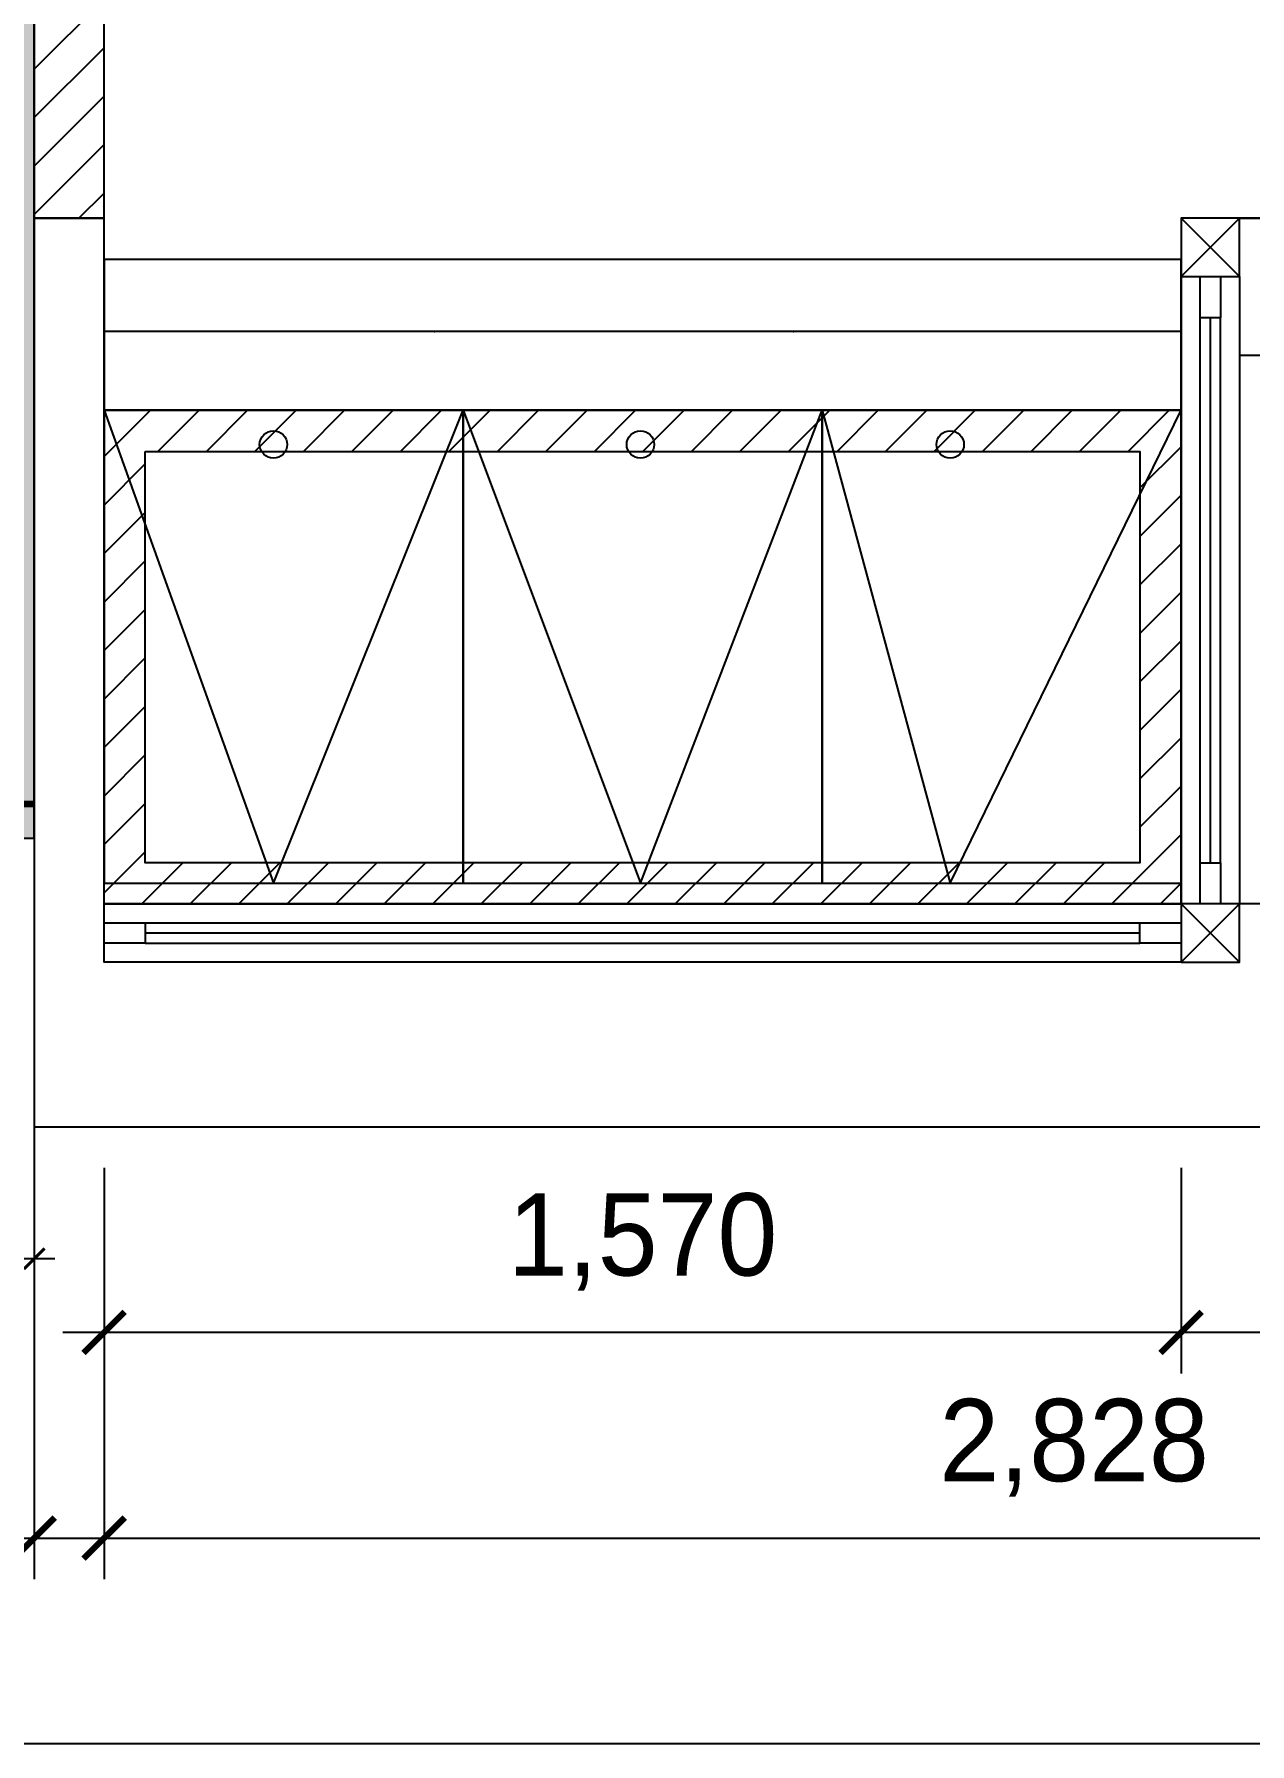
# Model space of a CAD drawing. Header units: inches. Extents: x 3778 to 56227, y -16914 to 35091.
# Drawn here: x 37166 to 38938, y -14964 to -12470 of the extents above; entities that cross this region are included whole.
import ezdxf
from ezdxf.enums import TextEntityAlignment as Align

# ---------------------------------------------------------------- set-up
doc = ezdxf.new("R2010")
doc.units = ezdxf.units.IN
doc.header["$LTSCALE"] = 100
doc.header["$MEASUREMENT"] = 0
doc.header["$PDSIZE"] = 700.071425
doc.linetypes.add('HID', pattern=[2.5, 1.5, -1])
for name, color, linetype in [('03-WAL NEW', 3, 'Continuous'), ('06-FUR', 6, 'Continuous'), ('06-LIGHT', 4, 'Continuous'), ('07-DIM WAL', 5, 'Continuous'), ('2-con', 2, 'Continuous'), ('3.기호.계단선', 30, 'Continuous'), ('F-SYM', 7, 'Continuous'), ('FORM(YOURNAME)-11', 1, 'Continuous'), ('HAT', 8, 'Continuous'), ('도면층4', 4, 'Continuous'), ('도면층5', 5, 'Continuous')]:
    doc.layers.add(name, color=color, linetype=linetype)
doc.styles.add('HY 울릉도 L', font='')
doc.styles.add('YOURNAME', font='HY울릉도M.TTF')
doc.styles.get('HY 울릉도 L').set_extended_font_data('HY울릉도L')
doc.dimstyles.new('30', dxfattribs={"dimscale": 30, "dimtxt": 2, "dimasz": 1, "dimexe": 1, "dimexo": 1, "dimgap": 1, "dimtad": 1, "dimdec": 0, "dimrnd": 0.05, "dimdsep": 46, "dimlunit": 6, "dimtxsty": 'HY 울릉도 L', "dimblk": 'ARCHTICK', "dimcen": 2.5, "dimdle": 1, "dimclrd": 133, "dimclre": 133, "dimclrt": 30, "dimadec": 0, "dimazin": 0, "dimtfac": 1, "dimtdec": 0, "dimtix": 1, "dimtmove": 2, "dimatfit": 3, "dimldrblk": 'ARCHTICK', "dimfxl": 0, "dimlwd": -1, "dimlwe": -1, "dimarcsym": 0})
doc.dimstyles.new('60', dxfattribs={"dimscale": 60, "dimtxt": 2, "dimasz": 1, "dimexe": 1, "dimexo": 1, "dimgap": 1, "dimtad": 1, "dimdec": 0, "dimrnd": 0.05, "dimdsep": 46, "dimlunit": 6, "dimtxsty": 'HY 울릉도 L', "dimblk": 'ARCHTICK', "dimcen": 2.5, "dimdle": 1, "dimclrd": 133, "dimclre": 133, "dimclrt": 30, "dimadec": 0, "dimazin": 0, "dimtfac": 1, "dimtdec": 0, "dimtix": 1, "dimtmove": 2, "dimatfit": 3, "dimldrblk": 'ARCHTICK', "dimfxl": 0, "dimlwd": -1, "dimlwe": -1, "dimarcsym": 0})

# ---------------------------------------------------------------- blocks, each defined once
blk = doc.blocks.new('FORM-PLAN')
at = {"layer": 'Defpoints', "color": 158}
blk.add_lwpolyline([(-69444.2, 53115.2), (-64.2, 53115.2), (-64.2, 1215.2), (-69444.2, 1215.2)], close=True, dxfattribs=at)
at = {"layer": 'FORM(YOURNAME)-11', "color": 3, "style": 'YOURNAME'}
for tag, height, p in [('1', 450.5, (9905.3, 18187.7)), ('2', 450.5, (9905.3, 17544.1)), ('3', 450.5, (9905.3, 16257)), ('4', 450.5, (9905.3, 14326.3)), ('5', 514.9, (9905.3, 12009.4)), ('6', 514.9, (9905.3, 9756.9)), ('7', 514.9, (9905.3, 7504.4)), ('8', 514.9, (9905.3, 5251.9)), ('9', 514.9, (9905.3, 2999.4)), ('10', 514.9, (5655, 811.3)), ('11', 514.9, (9905.3, 746.9)), ('12', 514.9, (5655, -1441.2)), ('13', 514.9, (9905.3, -1441.2))]:
    blk.add_attdef(tag, text='', height=height, dxfattribs=at).set_placement(p, align=Align.MIDDLE_RIGHT)
blk = doc.blocks.new('*U631')
at = {"layer": 'F-SYM', "xscale": 0.3, "yscale": 0.3, "zscale": 0.3}
blk.add_blockref('FORM-PLAN', (52159.8, -15328.5), dxfattribs=at)
blk = doc.blocks.new('cjvjf')
at = {"layer": '2-con'}
for points in [[(147751.5, 64776.5), (147751.5, 63451.5), (150833.5, 63451.5), (150833.5, 64879.5), (150633.5, 64879.5), (150633.5, 64776.5), (149423.5, 64776.5), (149423.5, 63776.5), (147853.5, 63776.5), (147853.5, 64776.5), (147751.5, 64776.5)], [(150633.5, 64776.5), (150633.5, 63776.5), (149423.5, 63776.5)]]:
    blk.add_lwpolyline(points, dxfattribs=at)
at = {"layer": '도면층4'}
for p, q in [((149508.5, 64776.5), (149423.5, 64691.5)), ((149423.5, 64776.5), (149508.5, 64691.5)), ((149508.5, 64776.5), (150633.5, 64776.5)), ((149466, 64631.5), (149466, 63836.5)), ((150633.5, 64576.5), (149508.5, 64576.5)), ((149508.5, 63776.5), (149423.5, 63691.5)), ((149423.5, 63776.5), (149508.5, 63691.5)), ((149363.5, 63734), (147913.5, 63734))]:
    blk.add_line(p, q, dxfattribs=at)
for points in [[(149423.5, 64691.5), (149508.5, 64691.5), (149508.5, 64776.5), (149423.5, 64776.5)], [(149423.5, 64691.5), (149508.5, 64691.5), (149508.5, 63776.5), (149423.5, 63776.5)], [(149451, 64691.5), (149481, 64691.5), (149481, 64631.5), (149451, 64631.5)], [(149451, 63836.5), (149481, 63836.5), (149481, 63776.5), (149451, 63776.5)], [(149423.5, 63776.5), (149423.5, 63691.5), (147853.5, 63691.5), (147853.5, 63776.5)], [(149423.5, 63691.5), (149508.5, 63691.5), (149508.5, 63776.5), (149423.5, 63776.5)], [(147913.5, 63749), (147913.5, 63719), (147853.5, 63719), (147853.5, 63749)], [(149423.5, 63749), (149423.5, 63719), (149363.5, 63719), (149363.5, 63749)]]:
    blk.add_lwpolyline(points, close=True, dxfattribs=at)
at = {"layer": '도면층5'}
for p, q in [((149451, 63836.5), (149451, 64631.5)), ((149481, 63836.5), (149481, 64631.5)), ((147913.5, 63749), (149363.5, 63749)), ((147913.5, 63719), (149363.5, 63719))]:
    blk.add_line(p, q, dxfattribs=at)
blk = doc.blocks.new('cjscjdeh')
at = {"color": 8}
blk.add_line((146680.5, 67939.9), (145110.5, 67939.9), dxfattribs=at)
for centre in [(145357.2, 67774.9), (145892.2, 67774.9), (146343.9, 67774.9)]:
    blk.add_circle(centre, 20, dxfattribs=at)
for p in [(145592.2, 67939.9), (146115.5, 67939.9)]:
    blk.add_point(p, dxfattribs=at)
at = {"layer": '03-WAL NEW'}
blk.add_lwpolyline([(145008.5, 69232.9), (145008.5, 68104.9), (145110.5, 68104.9), (145110.5, 69232.9), (145008.5, 69232.9)], dxfattribs=at)
for points in [[(145110.5, 67824.9), (146680.5, 67824.9), (146680.5, 67104.9), (145110.5, 67104.9)], [(145170.5, 67764.9), (146620.5, 67764.9), (146620.5, 67164.9), (145170.5, 67164.9)]]:
    blk.add_lwpolyline(points, close=True, dxfattribs=at)
at = {"layer": '06-FUR', "color": 8}
for p, q in [((146680.5, 68044.9), (145110.5, 68044.9)), ((145110.5, 68044.9), (145110.5, 67824.9)), ((146680.5, 67824.9), (146680.5, 68044.9)), ((145633.9, 67824.9), (145110.5, 67824.9)), ((145110.5, 67824.9), (145110.5, 67134.9)), ((145110.5, 67824.9), (145357.2, 67134.9)), ((145110.5, 67824.9), (146680.5, 67824.9)), ((145357.2, 67134.9), (145633.9, 67824.9)), ((146157.2, 67824.9), (145633.9, 67824.9)), ((145633.9, 67824.9), (145633.9, 67134.9)), ((145633.9, 67824.9), (145892.2, 67134.9)), ((145633.9, 67134.9), (145633.9, 67824.9)), ((145892.2, 67134.9), (146157.2, 67824.9)), ((146680.5, 67824.9), (146157.2, 67824.9)), ((146157.2, 67824.9), (146157.2, 67134.9)), ((146157.2, 67824.9), (146343.9, 67134.9)), ((146157.2, 67134.9), (146157.2, 67824.9)), ((146343.9, 67134.9), (146680.5, 67824.9)), ((146680.5, 67134.9), (146680.5, 67824.9)), ((145110.5, 67134.9), (145633.9, 67134.9)), ((145633.9, 67134.9), (146157.2, 67134.9)), ((146157.2, 67134.9), (146680.5, 67134.9))]:
    blk.add_line(p, q, dxfattribs=at)
at = {"layer": 'HAT', "color": 8, "linetype": 'Continuous'}
for p, q in [((145008.5, 68322.4), (145110.5, 68424.4)), ((145008.5, 68251.7), (145110.5, 68353.7)), ((145008.5, 68181), (145110.5, 68283)), ((145008.5, 68110.3), (145110.5, 68212.3)), ((145073.8, 68104.9), (145110.5, 68141.6)), ((145110.5, 67757.2), (145178.2, 67824.9)), ((145188.9, 67764.9), (145248.9, 67824.9)), ((145259.6, 67764.9), (145319.6, 67824.9)), ((145330.3, 67764.9), (145390.3, 67824.9)), ((145401, 67764.9), (145461, 67824.9)), ((145483.3, 67776.4), (145531.8, 67824.9)), ((145542.5, 67764.9), (145602.5, 67824.9)), ((145613.2, 67764.9), (145673.2, 67824.9)), ((145683.9, 67764.9), (145743.9, 67824.9)), ((145754.6, 67764.9), (145814.6, 67824.9)), ((145825.3, 67764.9), (145885.3, 67824.9)), ((145896, 67764.9), (145956, 67824.9)), ((145966.7, 67764.9), (146026.7, 67824.9)), ((146037.4, 67764.9), (146097.4, 67824.9)), ((146108.2, 67764.9), (146168.2, 67824.9)), ((146178.9, 67764.9), (146238.9, 67824.9)), ((146249.6, 67764.9), (146309.6, 67824.9)), ((146320.3, 67764.9), (146380.3, 67824.9)), ((146391, 67764.9), (146451, 67824.9)), ((146461.7, 67764.9), (146521.7, 67824.9)), ((146532.4, 67764.9), (146592.4, 67824.9)), ((146603.1, 67764.9), (146663.1, 67824.9)), ((145471.8, 67764.9), (145483.3, 67776.4)), ((146620.5, 67711.6), (146680.5, 67771.6)), ((145110.5, 67686.5), (145170.5, 67746.5)), ((146620.5, 67640.9), (146680.5, 67700.9)), ((145110.5, 67615.8), (145170.5, 67675.8)), ((146620.5, 67570.1), (146680.5, 67630.1)), ((145110.5, 67545.1), (145170.5, 67605.1)), ((146620.5, 67499.4), (146680.5, 67559.4)), ((145110.5, 67474.4), (145170.5, 67534.4)), ((146620.5, 67428.7), (146680.5, 67488.7)), ((145110.5, 67403.6), (145170.5, 67463.6)), ((146620.5, 67358), (146680.5, 67418)), ((145110.5, 67332.9), (145170.5, 67392.9)), ((146620.5, 67287.3), (146680.5, 67347.3)), ((145110.5, 67262.2), (145170.5, 67322.2)), ((146620.5, 67216.6), (146680.5, 67276.6)), ((145110.5, 67191.5), (145170.5, 67251.5)), ((146579.5, 67104.9), (146680.5, 67205.9)), ((145110.5, 67120.8), (145170.5, 67180.8)), ((145165.3, 67104.9), (145225.3, 67164.9)), ((145236, 67104.9), (145296, 67164.9)), ((145306.7, 67104.9), (145366.7, 67164.9)), ((145377.4, 67104.9), (145437.4, 67164.9)), ((145483.3, 67140), (145508.2, 67164.9)), ((145518.9, 67104.9), (145578.9, 67164.9)), ((145589.6, 67104.9), (145649.6, 67164.9)), ((145660.3, 67104.9), (145720.3, 67164.9)), ((145731, 67104.9), (145791, 67164.9)), ((145801.7, 67104.9), (145861.7, 67164.9)), ((145872.4, 67104.9), (145932.4, 67164.9)), ((145943.1, 67104.9), (146003.1, 67164.9)), ((146013.8, 67104.9), (146073.8, 67164.9)), ((146084.5, 67104.9), (146144.5, 67164.9)), ((146155.3, 67104.9), (146215.3, 67164.9)), ((146226, 67104.9), (146286, 67164.9)), ((146296.7, 67104.9), (146356.7, 67164.9)), ((146367.4, 67104.9), (146427.4, 67164.9)), ((146438.1, 67104.9), (146498.1, 67164.9)), ((146508.8, 67104.9), (146568.8, 67164.9)), ((145448.2, 67104.9), (145483.3, 67140)), ((146650.2, 67104.9), (146680.5, 67135.2))]:
    blk.add_line(p, q, dxfattribs=at)
blk.add_blockref('cjvjf', (-2743, 3328.4))
blk = doc.blocks.new('_ArchTick')
at = {"color": 0, "linetype": 'ByBlock', "const_width": 0.15}
blk.add_lwpolyline([(-0.5, -0.5), (0.5, 0.5)], dxfattribs=at)
blk = doc.blocks.new('*D286')
at = {"layer": '07-DIM WAL', "color": 133}
for p, q in [((37267.5, -14124), (37267.5, -14724)), ((40095.5, -14124), (40095.5, -14724)), ((37207.5, -14664), (40155.5, -14664))]:
    blk.add_line(p, q, dxfattribs=at)
at = {"layer": 'Defpoints', "color": 0}
for p in [(37267.5, -14064), (40095.5, -14064), (40095.5, -14664)]:
    blk.add_point(p, dxfattribs=at)
at = {"layer": '07-DIM WAL', "color": 133, "xscale": 60, "yscale": 60, "zscale": 60, "rotation": 180}
blk.add_blockref('_ArchTick', (37267.5, -14664), dxfattribs=at)
at = {"layer": '07-DIM WAL', "color": 133, "xscale": 60, "yscale": 60, "zscale": 60}
blk.add_blockref('_ArchTick', (40095.5, -14664), dxfattribs=at)
at = {"layer": '07-DIM WAL', "color": 30, "insert": (38681.5, -14532.1), "char_height": 120, "attachment_point": 5, "style": 'HY 울릉도 L'}
blk.add_mtext('2,828', dxfattribs=at)
blk = doc.blocks.new('*D289')
at = {"layer": '07-DIM WAL', "color": 133}
for p, q in [((38837.5, -14124), (38837.5, -14424)), ((40095.5, -14124), (40095.5, -14424)), ((40155.5, -14364), (38777.5, -14364))]:
    blk.add_line(p, q, dxfattribs=at)
at = {"layer": 'Defpoints', "color": 0}
for p in [(38837.5, -14064), (40095.5, -14064), (38837.5, -14364)]:
    blk.add_point(p, dxfattribs=at)
at = {"layer": '07-DIM WAL', "color": 133, "xscale": 60, "yscale": 60, "zscale": 60, "rotation": 180}
blk.add_blockref('_ArchTick', (38837.5, -14364), dxfattribs=at)
at = {"layer": '07-DIM WAL', "color": 133, "xscale": 60, "yscale": 60, "zscale": 60}
blk.add_blockref('_ArchTick', (40095.5, -14364), dxfattribs=at)
at = {"layer": '07-DIM WAL', "color": 30, "insert": (39466.5, -14232.1), "char_height": 120, "attachment_point": 5, "style": 'HY 울릉도 L'}
blk.add_mtext('1,258', dxfattribs=at)
blk = doc.blocks.new('*D290')
at = {"layer": '07-DIM WAL', "color": 133}
for p, q in [((37267.5, -14124), (37267.5, -14424)), ((38837.5, -14124), (38837.5, -14424)), ((38897.5, -14364), (37207.5, -14364))]:
    blk.add_line(p, q, dxfattribs=at)
at = {"layer": 'Defpoints', "color": 0}
for p in [(37267.5, -14064), (38837.5, -14064), (37267.5, -14364)]:
    blk.add_point(p, dxfattribs=at)
at = {"layer": '07-DIM WAL', "color": 133, "xscale": 60, "yscale": 60, "zscale": 60, "rotation": 180}
blk.add_blockref('_ArchTick', (37267.5, -14364), dxfattribs=at)
at = {"layer": '07-DIM WAL', "color": 133, "xscale": 60, "yscale": 60, "zscale": 60}
blk.add_blockref('_ArchTick', (38837.5, -14364), dxfattribs=at)
at = {"layer": '07-DIM WAL', "color": 30, "insert": (38052.5, -14232.1), "char_height": 120, "attachment_point": 5, "style": 'HY 울릉도 L'}
blk.add_mtext('1,570', dxfattribs=at)
blk = doc.blocks.new('*D304')
at = {"layer": '07-DIM WAL', "color": 133}
for p, q in [((33850.5, -14124), (33850.5, -14724)), ((37165.5, -14124), (37165.5, -14724)), ((33790.5, -14664), (37225.5, -14664))]:
    blk.add_line(p, q, dxfattribs=at)
at = {"layer": 'Defpoints', "color": 0}
for p in [(33850.5, -14064), (37165.5, -14064), (37165.5, -14664)]:
    blk.add_point(p, dxfattribs=at)
at = {"layer": '07-DIM WAL', "color": 133, "xscale": 60, "yscale": 60, "zscale": 60, "rotation": 180}
blk.add_blockref('_ArchTick', (33850.5, -14664), dxfattribs=at)
at = {"layer": '07-DIM WAL', "color": 133, "xscale": 60, "yscale": 60, "zscale": 60}
blk.add_blockref('_ArchTick', (37165.5, -14664), dxfattribs=at)
at = {"layer": '07-DIM WAL', "color": 30, "insert": (35508, -14532), "char_height": 120, "attachment_point": 5, "style": 'HY 울릉도 L'}
blk.add_mtext('3,315', dxfattribs=at)
blk = doc.blocks.new('*D389')
at = {"layer": 'Defpoints', "color": 0}
for p in [(34205.5, -13639), (37165.5, -13643.2), (34205.5, -14256.4)]:
    blk.add_point(p, dxfattribs=at)
at = {"layer": 'HAT', "color": 133}
for p, q in [((34205.5, -13669), (34205.5, -14286.4)), ((37165.5, -13673.2), (37165.5, -14286.4)), ((37195.5, -14256.4), (34175.5, -14256.4))]:
    blk.add_line(p, q, dxfattribs=at)
at = {"layer": 'HAT', "color": 133, "xscale": 30, "yscale": 30, "zscale": 30, "rotation": 180}
blk.add_blockref('_ArchTick', (34205.5, -14256.4), dxfattribs=at)
at = {"layer": 'HAT', "color": 133, "xscale": 30, "yscale": 30, "zscale": 30}
blk.add_blockref('_ArchTick', (37165.5, -14256.4), dxfattribs=at)
at = {"layer": 'HAT', "color": 30, "insert": (35685.5, -14190.4), "char_height": 60, "attachment_point": 5, "style": 'HY 울릉도 L'}
blk.add_mtext('2,960', dxfattribs=at)

msp = doc.modelspace()

# ---------------------------------------------------------------- hatches: boundary and pattern name
at = {"layer": '3.기호.계단선'}
h = msp.add_hatch(color=10, dxfattribs=at)
h.dxf.hatch_style = 1
h.paths.add_polyline_path([(37135.5, -7769), (37135.6, -13643.2), (37165.6, -13643.2), (37165.5, -7769)])

# ---------------------------------------------------------------- linework, layer by layer
at = {"layer": '06-LIGHT', "color": 10, "linetype": 'HID', "const_width": 10}
msp.add_lwpolyline([(34204.3, -13593.2), (37165.5, -13593.2)], dxfattribs=at)
at = {"layer": '3.기호.계단선', "color": 10}
msp.add_lwpolyline([(37135.5, -8078.2), (37135.6, -13643.2), (37165.6, -13643.2), (37165.5, -7769), (37135.5, -7769)], dxfattribs=at)

# ---------------------------------------------------------------- block references
msp.add_blockref('cjscjdeh', (-107843, -80843.8))
at = {"layer": '07-DIM WAL'}
msp.add_blockref('*U631', (0, 0), dxfattribs=at)

# ---------------------------------------------------------------- dimensions: what is measured, and where the dimension line sits
for base, p1, p2, picture, middle in [((37165.5, -14664), (33850.5, -14064), (37165.5, -14064), '*D304', (35508, -14532)), ((40095.5, -14664), (37267.5, -14064), (40095.5, -14064), '*D286', (38681.5, -14532.1)), ((37267.5, -14364), (38837.5, -14064), (37267.5, -14064), '*D290', (38052.5, -14232.1)), ((38837.5, -14364), (40095.5, -14064), (38837.5, -14064), '*D289', (39466.5, -14232.1))]:
    dim = msp.add_linear_dim(base=base, p1=p1, p2=p2, dimstyle='60', dxfattribs=at)
    dim.commit()
    dim.dimension.update_dxf_attribs({"geometry": picture, "text_midpoint": middle})
at = {"layer": 'HAT'}
dim = msp.add_linear_dim(base=(34205.5, -14256.4), p1=(37165.5, -13643.2), p2=(34205.5, -13639), dimstyle='30', override={"dimfxl": 1.25, "dimarcsym": 2}, dxfattribs=at)
dim.commit()
dim.dimension.update_dxf_attribs({"geometry": '*D389', "text_midpoint": (35685.5, -14190.4)})

doc.saveas('drawing.dxf')
